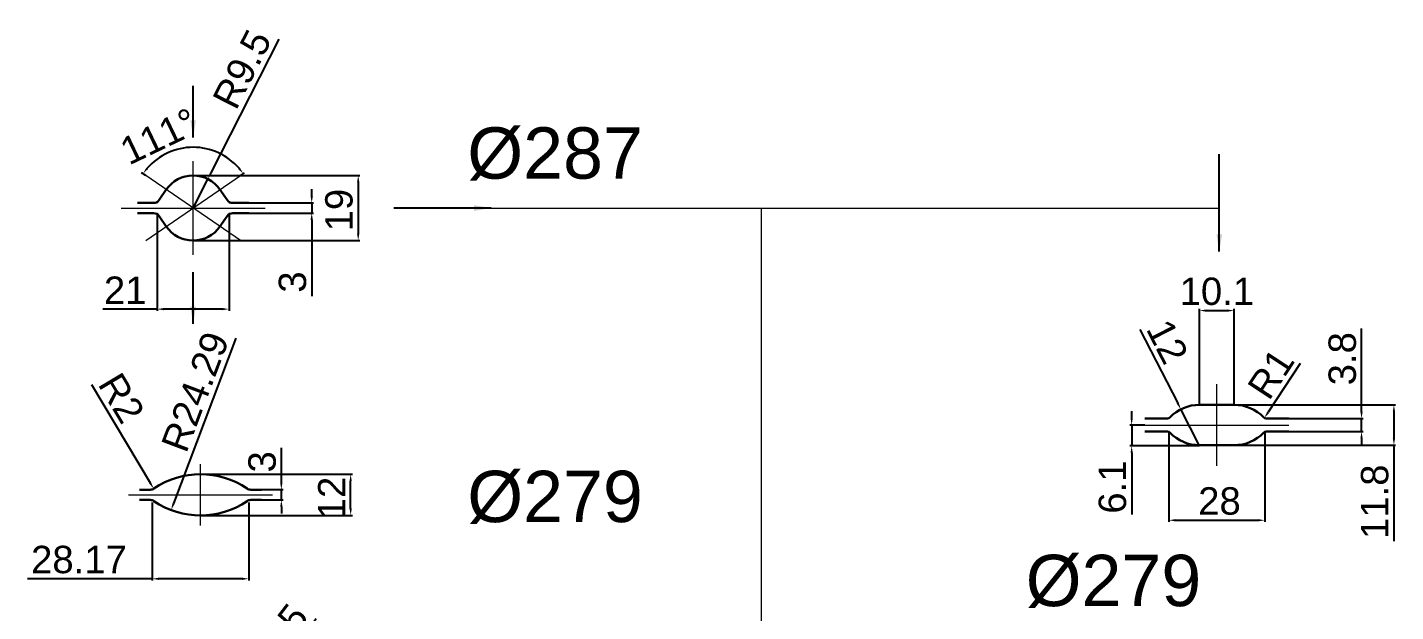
# Model space of a CAD drawing. Header units: millimetres. Extents: x 1526 to 31626, y -4643 to 9189.
# Drawn here: x 29552 to 30351, y 1424 to 1765 of the extents above; entities that cross this region are included whole.
import ezdxf

# ---------------------------------------------------------------- set-up
doc = ezdxf.new("R2010")
doc.units = ezdxf.units.MM
for name, color, linetype, lineweight in [('图层1', 7, 'Continuous', 30), ('图层2', 1, 'Continuous', 13), ('图层4', 250, 'Continuous', 13)]:
    doc.layers.add(name, color=color, linetype=linetype, lineweight=lineweight)
doc.styles.get("Standard").update_dxf_attribs({"font": 'arial.ttf'})
doc.dimstyles.new('ISO-25', dxfattribs={"dimtxt": 2.5, "dimasz": 2.5, "dimexe": 1.25, "dimexo": 0.625, "dimtad": 1, "dimtxsty": 'Standard', "dimcen": 2.5, "dimadec": 0, "dimazin": 0, "dimtfac": 1, "dimtmove": 0, "dimatfit": 3, "dimfxl": 1, "dimarcsym": 0})
doc.dimstyles.new('ISO-25$0', dxfattribs={"dimscale": 2, "dimtxt": 4, "dimasz": 3, "dimexe": 0.5, "dimexo": 0, "dimgap": 1, "dimtad": 1, "dimtxsty": 'Standard', "dimcen": 3, "dimclrd": 150, "dimclre": 150, "dimadec": 0, "dimazin": 0, "dimtfac": 1, "dimtmove": 0, "dimatfit": 3, "dimfxl": 1, "dimlwd": -1, "dimarcsym": 0})
doc.dimstyles.new('ISO-25$4', dxfattribs={"dimscale": 3, "dimtxt": 4, "dimasz": 1, "dimexe": 0, "dimexo": 1, "dimtad": 1, "dimtih": 1, "dimtoh": 1, "dimtxsty": 'Standard', "dimcen": 2, "dimclrd": 5, "dimclre": 5, "dimclrt": 3, "dimadec": 0, "dimazin": 0, "dimtfac": 1, "dimtmove": 0, "dimatfit": 3, "dimfxl": 1, "dimarcsym": 0})

# ---------------------------------------------------------------- blocks, each defined once
blk = doc.blocks.new('*D1137')
at = {"layer": 'Defpoints', "color": 0, "transparency": 16777216}
for p in [(29660.07, 1693.31), (29621.17, 1678.68), (29676.46, 1678.68), (29621.17, 1640.68), (29676.46, 1640.68)]:
    blk.add_point(p, dxfattribs=at)
at = {"layer": '图层4', "color": 0, "lineweight": -2, "transparency": 16777216}
for p, q in [((29621.17, 1678.68), (29618.76, 1680.33)), ((29676.46, 1678.68), (29678.87, 1680.33))]:
    blk.add_line(p, q, dxfattribs=at)
blk.add_arc((29648.82, 1659.68), 35.47, 40.9649, 139.0351, dxfattribs=at)
at = {"layer": '图层4', "color": 0, "transparency": 16777216}
for points in [[(29622.56, 1682.52), (29621.51, 1683.34), (29619.59, 1679.77)], [(29676.13, 1683.34), (29675.07, 1682.52), (29678.05, 1679.77)]]:
    blk.add_solid(points, dxfattribs=at)
at = {"layer": '图层4', "color": 0, "lineweight": 13, "transparency": 16777216, "insert": (29628.74, 1701.62), "char_height": 16, "attachment_point": 5, "rotation": 25.57402}
blk.add_mtext('111%%D', dxfattribs=at)
blk = doc.blocks.new('*D1138')
at = {"layer": 'Defpoints', "color": 0, "transparency": 16777216}
for p in [(29657.42, 1676.62), (29648.82, 1659.68)]:
    blk.add_point(p, dxfattribs=at)
at = {"layer": '图层4', "color": 0, "lineweight": -2, "transparency": 16777216}
for p, q in [((29698.85, 1758.26), (29659.23, 1680.19)), ((29648.82, 1659.68), (29657.42, 1676.62))]:
    blk.add_line(p, q, dxfattribs=at)
at = {"layer": '图层4', "color": 0, "transparency": 16777216}
blk.add_solid([(29658.63, 1680.49), (29659.82, 1679.89), (29657.42, 1676.62)], dxfattribs=at)
at = {"layer": '图层4', "color": 0, "lineweight": 13, "transparency": 16777216, "insert": (29677.45, 1740.77), "char_height": 16, "attachment_point": 5, "rotation": 63.09118}
blk.add_mtext('R9.5', dxfattribs=at)
blk = doc.blocks.new('*D1139')
at = {"layer": 'Defpoints', "color": 0, "transparency": 16777216}
for p in [(29627.82, 1656.68), (29669.82, 1656.68), (29669.82, 1600.62)]:
    blk.add_point(p, dxfattribs=at)
at = {"layer": '图层4', "color": 0, "lineweight": -2, "transparency": 16777216}
for p, q in [((29627.82, 1656.68), (29627.82, 1599.62)), ((29669.82, 1656.68), (29669.82, 1599.62)), ((29627.82, 1600.62), (29596.1, 1600.62)), ((29665.82, 1600.62), (29631.82, 1600.62))]:
    blk.add_line(p, q, dxfattribs=at)
at = {"layer": '图层4', "color": 0, "transparency": 16777216}
for points in [[(29631.82, 1601.29), (29631.82, 1599.96), (29627.82, 1600.62)], [(29665.82, 1601.29), (29665.82, 1599.96), (29669.82, 1600.62)]]:
    blk.add_solid(points, dxfattribs=at)
at = {"layer": '图层4', "color": 0, "lineweight": 13, "transparency": 16777216, "insert": (29609.15, 1611.66), "char_height": 16, "attachment_point": 5}
blk.add_mtext('21', dxfattribs=at)
blk = doc.blocks.new('*D1140')
at = {"layer": 'Defpoints', "color": 0, "transparency": 16777216}
for p in [(29681.37, 1662.68), (29718.07, 1662.68), (29681.37, 1656.68)]:
    blk.add_point(p, dxfattribs=at)
at = {"layer": '图层4', "color": 0, "lineweight": -2, "transparency": 16777216}
for p, q in [((29718.07, 1666.68), (29718.07, 1670.68)), ((29681.37, 1662.68), (29719.07, 1662.68)), ((29718.07, 1662.68), (29718.07, 1656.68)), ((29681.37, 1656.68), (29719.07, 1656.68)), ((29718.07, 1652.68), (29718.07, 1608.2))]:
    blk.add_line(p, q, dxfattribs=at)
at = {"layer": '图层4', "color": 0, "transparency": 16777216}
for points in [[(29717.4, 1666.68), (29718.74, 1666.68), (29718.07, 1662.68)], [(29717.4, 1652.68), (29718.74, 1652.68), (29718.07, 1656.68)]]:
    blk.add_solid(points, dxfattribs=at)
at = {"layer": '图层4', "color": 0, "lineweight": 13, "transparency": 16777216, "insert": (29706.9, 1616.44), "char_height": 16, "attachment_point": 5, "rotation": 90}
blk.add_mtext('3', dxfattribs=at)
blk = doc.blocks.new('*D1141')
at = {"layer": 'Defpoints', "color": 0, "transparency": 16777216}
for p in [(29648.82, 1678.68), (29648.82, 1640.68), (29745.21, 1640.68)]:
    blk.add_point(p, dxfattribs=at)
at = {"layer": '图层4', "color": 0, "lineweight": -2, "transparency": 16777216}
for p, q in [((29648.82, 1678.68), (29746.21, 1678.68)), ((29745.21, 1674.68), (29745.21, 1644.68)), ((29648.82, 1640.68), (29746.21, 1640.68))]:
    blk.add_line(p, q, dxfattribs=at)
at = {"layer": '图层4', "color": 0, "transparency": 16777216}
for points in [[(29744.54, 1674.68), (29745.87, 1674.68), (29745.21, 1678.68)], [(29744.54, 1644.68), (29745.87, 1644.68), (29745.21, 1640.68)]]:
    blk.add_solid(points, dxfattribs=at)
at = {"layer": '图层4', "color": 0, "lineweight": 13, "transparency": 16777216, "insert": (29734.04, 1658.46), "char_height": 16, "attachment_point": 5, "rotation": 90}
blk.add_mtext('19', dxfattribs=at)
blk = doc.blocks.new('*D1142')
at = {"layer": 'Defpoints', "color": 0, "transparency": 16777216}
for p in [(29623.7, 1499.16), (29625.75, 1495.72)]:
    blk.add_point(p, dxfattribs=at)
at = {"layer": '图层4', "color": 0, "lineweight": -2, "transparency": 16777216}
blk.add_line((29589.42, 1556.61), (29623.7, 1499.16), dxfattribs=at)
at = {"layer": '图层4', "color": 0, "transparency": 16777216}
blk.add_solid([(29624.27, 1499.5), (29623.12, 1498.81), (29625.75, 1495.72)], dxfattribs=at)
at = {"layer": '图层4', "color": 0, "lineweight": 13, "transparency": 16777216, "insert": (29607, 1548.68), "char_height": 16, "attachment_point": 5, "rotation": 300.81884}
blk.add_mtext('R2', dxfattribs=at)
blk = doc.blocks.new('*D1143')
at = {"layer": 'Defpoints', "color": 0, "transparency": 16777216}
for p in [(29653.12, 1528.74), (29635.97, 1483.28)]:
    blk.add_point(p, dxfattribs=at)
at = {"layer": '图层4', "color": 0, "lineweight": -2, "transparency": 16777216}
blk.add_line((29673.82, 1583.64), (29637.39, 1487.02), dxfattribs=at)
at = {"layer": '图层4', "color": 0, "transparency": 16777216}
blk.add_solid([(29636.76, 1487.26), (29638.01, 1486.79), (29635.97, 1483.28)], dxfattribs=at)
at = {"layer": '图层4', "color": 0, "lineweight": 13, "transparency": 16777216, "insert": (29650.08, 1552.34), "char_height": 16, "attachment_point": 5, "rotation": 69.34019}
blk.add_mtext('R24.29', dxfattribs=at)
blk = doc.blocks.new('*D1054')
at = {"layer": 'Defpoints', "color": 0, "transparency": 16777216}
for p in [(29688.83, 1495.16), (29700.33, 1495.16), (29688.83, 1489.16)]:
    blk.add_point(p, dxfattribs=at)
at = {"layer": '图层4', "color": 0, "lineweight": -2, "transparency": 16777216}
for p, q in [((29700.33, 1499.16), (29700.33, 1519.63)), ((29688.83, 1495.16), (29701.33, 1495.16)), ((29700.33, 1489.16), (29700.33, 1495.16)), ((29688.83, 1489.16), (29701.33, 1489.16)), ((29700.33, 1485.16), (29700.33, 1481.16))]:
    blk.add_line(p, q, dxfattribs=at)
at = {"layer": '图层4', "color": 0, "transparency": 16777216}
for points in [[(29699.66, 1499.16), (29701, 1499.16), (29700.33, 1495.16)], [(29699.66, 1485.16), (29701, 1485.16), (29700.33, 1489.16)]]:
    blk.add_solid(points, dxfattribs=at)
at = {"layer": '图层4', "color": 0, "lineweight": 13, "transparency": 16777216, "insert": (29689.16, 1511.39), "char_height": 16, "attachment_point": 5, "rotation": 90}
blk.add_mtext('3', dxfattribs=at)
blk = doc.blocks.new('*D1055')
at = {"layer": 'Defpoints', "color": 0, "transparency": 16777216}
for p in [(29653.12, 1504.16), (29740.8, 1504.16), (29653.12, 1480.16)]:
    blk.add_point(p, dxfattribs=at)
at = {"layer": '图层4', "color": 0, "lineweight": -2, "transparency": 16777216}
for p, q in [((29653.12, 1504.16), (29741.8, 1504.16)), ((29740.8, 1484.16), (29740.8, 1500.16)), ((29653.12, 1480.16), (29741.8, 1480.16))]:
    blk.add_line(p, q, dxfattribs=at)
at = {"layer": '图层4', "color": 0, "transparency": 16777216}
for points in [[(29740.14, 1500.16), (29741.47, 1500.16), (29740.8, 1504.16)], [(29740.14, 1484.16), (29741.47, 1484.16), (29740.8, 1480.16)]]:
    blk.add_solid(points, dxfattribs=at)
at = {"layer": '图层4', "color": 0, "lineweight": 13, "transparency": 16777216, "insert": (29729.77, 1490.3), "char_height": 16, "attachment_point": 5, "rotation": 90}
blk.add_mtext('12', dxfattribs=at)
blk = doc.blocks.new('*D1056')
at = {"layer": 'Defpoints', "color": 0, "transparency": 16777216}
for p in [(29624.95, 1487.66), (29681.29, 1487.66), (29681.29, 1443.08)]:
    blk.add_point(p, dxfattribs=at)
at = {"layer": '图层4', "color": 0, "lineweight": -2, "transparency": 16777216}
for p, q in [((29624.95, 1487.66), (29624.95, 1442.08)), ((29681.29, 1487.66), (29681.29, 1442.08)), ((29624.95, 1443.08), (29552.02, 1443.08)), ((29677.29, 1443.08), (29628.95, 1443.08))]:
    blk.add_line(p, q, dxfattribs=at)
at = {"layer": '图层4', "color": 0, "transparency": 16777216}
for points in [[(29628.95, 1443.75), (29628.95, 1442.41), (29624.95, 1443.08)], [(29677.29, 1443.75), (29677.29, 1442.41), (29681.29, 1443.08)]]:
    blk.add_solid(points, dxfattribs=at)
at = {"layer": '图层4', "color": 0, "lineweight": 13, "transparency": 16777216, "insert": (29582.15, 1454.25), "char_height": 16, "attachment_point": 5}
blk.add_mtext('28.17', dxfattribs=at)
blk = doc.blocks.new('*D1147')
at = {"layer": 'Defpoints', "color": 0, "transparency": 16777216}
for p in [(29662.29, 1344.04), (29653.12, 1332.17)]:
    blk.add_point(p, dxfattribs=at)
at = {"layer": '图层4', "color": 0, "lineweight": -2, "transparency": 16777216}
for p, q in [((29720.74, 1419.7), (29664.73, 1347.21)), ((29653.12, 1332.17), (29662.29, 1344.04))]:
    blk.add_line(p, q, dxfattribs=at)
at = {"layer": '图层4', "color": 0, "transparency": 16777216}
blk.add_solid([(29664.21, 1347.61), (29665.26, 1346.8), (29662.29, 1344.04)], dxfattribs=at)
at = {"layer": '图层4', "color": 0, "lineweight": 13, "transparency": 16777216, "insert": (29696.47, 1406.51), "char_height": 16, "attachment_point": 5, "rotation": 52.31154}
blk.add_mtext('R7.5', dxfattribs=at)
blk = doc.blocks.new('*D1162')
at = {"layer": 'Defpoints', "color": 0, "transparency": 16777216}
for p in [(30204.63, 1532.93), (30196.88, 1520.73), (30236.53, 1520.73)]:
    blk.add_point(p, dxfattribs=at)
at = {"layer": '图层4', "color": 0, "lineweight": -2, "transparency": 16777216}
for p, q in [((30196.88, 1536.93), (30196.88, 1540.93)), ((30204.63, 1532.93), (30195.88, 1532.93)), ((30196.88, 1532.93), (30196.88, 1520.73)), ((30236.53, 1520.73), (30195.88, 1520.73)), ((30196.88, 1516.73), (30196.88, 1480.6))]:
    blk.add_line(p, q, dxfattribs=at)
at = {"layer": '图层4', "color": 0, "transparency": 16777216}
for points in [[(30196.21, 1536.93), (30197.55, 1536.93), (30196.88, 1532.93)], [(30196.21, 1516.73), (30197.55, 1516.73), (30196.88, 1520.73)]]:
    blk.add_solid(points, dxfattribs=at)
at = {"layer": '图层4', "color": 0, "lineweight": 13, "transparency": 16777216, "insert": (30185.71, 1496.66), "char_height": 16, "attachment_point": 5, "rotation": 90}
blk.add_mtext('6.1', dxfattribs=at)
blk = doc.blocks.new('*D1163')
at = {"layer": 'Defpoints', "color": 0, "transparency": 16777216}
for p in [(30274.39, 1537.05), (30275.49, 1538.73)]:
    blk.add_point(p, dxfattribs=at)
at = {"layer": '图层4', "color": 0, "lineweight": -2, "transparency": 16777216}
blk.add_line((30295.28, 1568.82), (30276.59, 1540.4), dxfattribs=at)
at = {"layer": '图层4', "color": 0, "transparency": 16777216}
blk.add_solid([(30276.03, 1540.76), (30277.15, 1540.03), (30274.39, 1537.05)], dxfattribs=at)
at = {"layer": '图层4', "color": 0, "lineweight": 13, "transparency": 16777216, "insert": (30278.18, 1562.89), "char_height": 16, "attachment_point": 5, "rotation": 56.66991}
blk.add_mtext('R1', dxfattribs=at)
blk = doc.blocks.new('*D1164')
at = {"layer": 'Defpoints', "color": 0, "transparency": 16777216}
for p in [(30225.6, 1542.09), (30236.53, 1520.73)]:
    blk.add_point(p, dxfattribs=at)
at = {"layer": '图层4', "color": 0, "lineweight": -2, "transparency": 16777216}
for p, q in [((30201.72, 1588.75), (30223.78, 1545.65)), ((30236.53, 1520.73), (30225.6, 1542.09))]:
    blk.add_line(p, q, dxfattribs=at)
at = {"layer": '图层4', "color": 0, "transparency": 16777216}
blk.add_solid([(30224.37, 1545.96), (30223.18, 1545.35), (30225.6, 1542.09)], dxfattribs=at)
at = {"layer": '图层4', "color": 0, "lineweight": 13, "transparency": 16777216, "insert": (30217.75, 1581.65), "char_height": 16, "attachment_point": 5, "rotation": 297.09613}
blk.add_mtext('12', dxfattribs=at)
blk = doc.blocks.new('*D1165')
at = {"layer": 'Defpoints', "color": 0, "transparency": 16777216}
for p in [(30288.63, 1536.73), (30331.12, 1536.73), (30288.63, 1529.13)]:
    blk.add_point(p, dxfattribs=at)
at = {"layer": '图层4', "color": 0, "lineweight": -2, "transparency": 16777216}
for p, q in [((30331.12, 1540.73), (30331.12, 1589.22)), ((30288.63, 1536.73), (30332.12, 1536.73)), ((30331.12, 1529.13), (30331.12, 1536.73)), ((30288.63, 1529.13), (30332.12, 1529.13)), ((30331.12, 1525.13), (30331.12, 1521.13))]:
    blk.add_line(p, q, dxfattribs=at)
at = {"layer": '图层4', "color": 0, "transparency": 16777216}
for points in [[(30330.45, 1540.73), (30331.78, 1540.73), (30331.12, 1536.73)], [(30330.45, 1525.13), (30331.78, 1525.13), (30331.12, 1529.13)]]:
    blk.add_solid(points, dxfattribs=at)
at = {"layer": '图层4', "color": 0, "lineweight": 13, "transparency": 16777216, "insert": (30319.94, 1571.64), "char_height": 16, "attachment_point": 5, "rotation": 90}
blk.add_mtext('3.8', dxfattribs=at)
blk = doc.blocks.new('*D1166')
at = {"layer": 'Defpoints', "color": 0, "transparency": 16777216}
for p in [(30256.73, 1544.73), (30256.73, 1521.13), (30350.02, 1521.13)]:
    blk.add_point(p, dxfattribs=at)
at = {"layer": '图层4', "color": 0, "lineweight": -2, "transparency": 16777216}
for p, q in [((30256.73, 1544.73), (30351.02, 1544.73)), ((30350.02, 1540.73), (30350.02, 1525.13)), ((30256.73, 1521.13), (30351.02, 1521.13)), ((30350.02, 1521.13), (30350.02, 1465.07))]:
    blk.add_line(p, q, dxfattribs=at)
at = {"layer": '图层4', "color": 0, "transparency": 16777216}
for points in [[(30349.36, 1540.73), (30350.69, 1540.73), (30350.02, 1544.73)], [(30349.36, 1525.13), (30350.69, 1525.13), (30350.02, 1521.13)]]:
    blk.add_solid(points, dxfattribs=at)
at = {"layer": '图层4', "color": 0, "lineweight": 13, "transparency": 16777216, "insert": (30338.85, 1488.11), "char_height": 16, "attachment_point": 5, "rotation": 90}
blk.add_mtext('11.8', dxfattribs=at)
blk = doc.blocks.new('*D1167')
at = {"layer": 'Defpoints', "color": 0, "transparency": 16777216}
for p in [(30256.73, 1599.76), (30236.53, 1544.73), (30256.73, 1544.73)]:
    blk.add_point(p, dxfattribs=at)
at = {"layer": '图层4', "color": 0, "lineweight": -2, "transparency": 16777216}
for p, q in [((30236.53, 1544.73), (30236.53, 1600.76)), ((30240.53, 1599.76), (30252.73, 1599.76)), ((30256.73, 1544.73), (30256.73, 1600.76))]:
    blk.add_line(p, q, dxfattribs=at)
at = {"layer": '图层4', "color": 0, "transparency": 16777216}
for points in [[(30240.53, 1600.43), (30240.53, 1599.1), (30236.53, 1599.76)], [(30252.73, 1600.43), (30252.73, 1599.1), (30256.73, 1599.76)]]:
    blk.add_solid(points, dxfattribs=at)
at = {"layer": '图层4', "color": 0, "lineweight": 13, "transparency": 16777216, "insert": (30246.63, 1610.93), "char_height": 16, "attachment_point": 5}
blk.add_mtext('10.1', dxfattribs=at)
blk = doc.blocks.new('*D1058')
at = {"layer": 'Defpoints', "color": 0, "transparency": 16777216}
for p in [(30218.63, 1529.13), (30274.63, 1529.13), (30274.63, 1477.3)]:
    blk.add_point(p, dxfattribs=at)
at = {"layer": '图层4', "color": 0, "lineweight": -2, "transparency": 16777216}
for p, q in [((30218.63, 1529.13), (30218.63, 1476.3)), ((30274.63, 1529.13), (30274.63, 1476.3)), ((30222.63, 1477.3), (30270.63, 1477.3))]:
    blk.add_line(p, q, dxfattribs=at)
at = {"layer": '图层4', "color": 0, "transparency": 16777216}
for points in [[(30222.63, 1477.96), (30222.63, 1476.63), (30218.63, 1477.3)], [(30270.63, 1477.96), (30270.63, 1476.63), (30274.63, 1477.3)]]:
    blk.add_solid(points, dxfattribs=at)
at = {"layer": '图层4', "color": 0, "lineweight": 13, "transparency": 16777216, "insert": (30248.16, 1488.47), "char_height": 16, "attachment_point": 5}
blk.add_mtext('28', dxfattribs=at)

msp = doc.modelspace()

# ---------------------------------------------------------------- linework, layer by layer
at = {"lineweight": 13}
for p, q in [((29822.91873, 1659.67716), (30248.02532, 1659.67716)), ((29980.66312, 1340.67411), (29980.66312, 1659.67716))]:
    msp.add_line(p, q, dxfattribs=at)
at = {"layer": '图层1', "color": 0, "lineweight": 13}
for p, q in [((29625.71463, 1662.67716), (29627.81754, 1662.67716)), ((29629.00972, 1664.40948), (29627.81754, 1662.67716)), ((29668.62536, 1664.40948), (29669.81754, 1662.67716)), ((29669.81754, 1662.67716), (29671.92045, 1662.67716)), ((29625.71463, 1656.67716), (29627.81754, 1656.67716)), ((29627.81754, 1656.67716), (29629.00972, 1654.94484)), ((29669.81754, 1656.67716), (29668.62536, 1654.94484)), ((29669.81754, 1656.67716), (29671.92045, 1656.67716))]:
    msp.add_line(p, q, dxfattribs=at)
at = {"layer": '图层2', "lineweight": 13, "ltscale": 3}
for p, q in [((29648.81754, 1632.30375), (29648.81754, 1687.05058)), ((29621.17237, 1640.67716), (29676.46271, 1678.67716)), ((29676.46271, 1640.67716), (29621.17237, 1678.67716)), ((29606.81754, 1659.67716), (29690.81754, 1659.67716)), ((30246.62994, 1509.1525), (30246.62994, 1556.69933)), ((30204.62994, 1532.92592), (30288.62994, 1532.92592)), ((29653.11698, 1474.2186), (29653.11698, 1510.09201)), ((29611.11698, 1492.1553), (29695.11698, 1492.1553))]:
    msp.add_line(p, q, dxfattribs=at)
at = {"layer": '图层2', "color": 0, "lineweight": 30}
for p, q in [((29633.15914, 1670.43888), (29629.00972, 1664.40948)), ((29664.47594, 1670.43888), (29668.62536, 1664.40948)), ((29616.26609, 1662.67716), (29625.71463, 1662.67716)), ((29671.92045, 1662.67716), (29681.369, 1662.67716)), ((29616.26609, 1656.67716), (29625.71463, 1656.67716)), ((29629.00972, 1654.94484), (29633.15914, 1648.91544)), ((29668.62536, 1654.94484), (29664.47594, 1648.91544)), ((29671.92045, 1656.67716), (29681.369, 1656.67716)), ((30236.52994, 1544.72592), (30256.72994, 1544.72592)), ((30204.62994, 1536.72592), (30217.76827, 1536.72592)), ((30275.4916, 1536.72592), (30288.62994, 1536.72592)), ((30204.62994, 1529.12592), (30217.76827, 1529.12592)), ((30275.4916, 1529.12592), (30288.62994, 1529.12592)), ((30236.52994, 1521.12592), (30256.72994, 1521.12592)), ((29617.40687, 1495.1553), (29623.69676, 1495.1553)), ((29682.53719, 1495.1553), (29688.82708, 1495.1553)), ((29617.40687, 1489.1553), (29623.69676, 1489.1553)), ((29682.53719, 1489.1553), (29688.82708, 1489.1553))]:
    msp.add_line(p, q, dxfattribs=at)
for centre, radius, start, end in [((29648.81754, 1659.67716), 19, 34.5, 145.5), ((29625.71463, 1666.67716), 4, 270, 325.46431282), ((29671.92045, 1666.67716), 4, 214.53568718, 270), ((29625.71463, 1652.67716), 4, 34.53568718, 90), ((29671.92045, 1652.67716), 4, 90, 145.46431282), ((29648.81754, 1659.67716), 19, 214.5, 325.5), ((30236.52994, 1520.72592), 24, 90, 136.18693854), ((30256.72994, 1520.72592), 24, 43.81306146, 90), ((30217.76827, 1538.72592), 2, 270, 316.18693854), ((30275.4916, 1538.72592), 2, 223.81306146, 270), ((30217.76827, 1527.12592), 2, 43.81306146, 90), ((30236.52994, 1545.12592), 24, 223.81306146, 270), ((30256.72994, 1545.12592), 24, 270, 316.18693854), ((30275.4916, 1527.12592), 2, 90, 136.18693854), ((29653.11698, 1455.56925), 48.58605, 55.98098531, 124.01901469), ((29623.69676, 1499.1553), 4, 270, 304.01901469), ((29682.53719, 1499.1553), 4, 235.98098531, 270), ((29623.69676, 1485.1553), 4, 55.98098531, 90), ((29653.11698, 1528.74135), 48.58605, 235.98098531, 304.01901469), ((29682.53719, 1485.1553), 4, 90, 124.01901469)]:
    msp.add_arc(centre, radius, start, end, dxfattribs=at)
at = {"layer": '图层4', "color": 5, "lineweight": 13}
for p, q in [((30217.76827, 1529.12592), (30218.62994, 1529.12592)), ((30218.62994, 1529.12592), (30219.21148, 1528.51053)), ((30274.62994, 1529.12592), (30274.04839, 1528.51053)), ((30275.4916, 1529.12592), (30274.62994, 1529.12592)), ((29623.69676, 1495.1553), (29624.94698, 1495.1553)), ((29624.94698, 1495.1553), (29625.93464, 1495.8399)), ((29680.29932, 1495.8399), (29681.28698, 1495.1553)), ((29681.28698, 1495.1553), (29682.53719, 1495.1553)), ((29623.69676, 1489.1553), (29624.94698, 1489.1553)), ((29624.94698, 1489.1553), (29625.93464, 1488.47071)), ((29681.28698, 1489.1553), (29680.29932, 1488.47071)), ((29681.28698, 1489.1553), (29682.53719, 1489.1553))]:
    msp.add_line(p, q, dxfattribs=at)

# ---------------------------------------------------------------- texts
at = {"color": 5, "lineweight": 13}
for s, p in [('%%C287', (29808.93354, 1676.81926)), ('%%C279', (29808.93354, 1476.1974)), ('%%C279', (30135.01679, 1427.11666))]:
    msp.add_text(s, height=30, dxfattribs=at).set_placement(p)

# ---------------------------------------------------------------- dimensions: what is measured, and where the dimension line sits
at = {"layer": '图层4', "color": 0, "lineweight": 13}
for center, mpoint, text, picture, middle in [((29648.81754, 1659.67716), (29657.41641, 1676.61999), 'R9.5', '*D1138', (29687.41048, 1735.71897)), ((30236.52994, 1520.72592), (30225.5983, 1542.09176), '12', '*D1164', (30207.9301, 1576.62419)), ((29653.11698, 1528.74135), (29635.97491, 1483.27979), 'R24.29', '*D1143', (29660.52876, 1548.39775)), ((30275.4916, 1538.72592), (30274.39267, 1537.05488), 'R1', '*D1163', (30287.3966, 1556.82882)), ((29623.69676, 1499.1553), (29625.74606, 1495.72014), 'R2', '*D1142', (29597.52326, 1543.02896)), ((29653.11698, 1332.17105), (29662.28749, 1344.04125), 'R7.5', '*D1147', (29705.28521, 1399.69697))]:
    dim = msp.add_radius_dim(center=center, mpoint=mpoint, text=text, dimstyle='ISO-25$4', override={"dimscale": 1, "dimtxt": 16, "dimasz": 4, "dimexe": 1, "dimexo": 0, "dimgap": 3, "dimtih": 0, "dimtoh": 0, "dimcen": 2.5, "dimclrd": 0, "dimclre": 0, "dimclrt": 0}, dxfattribs=at)
    dim.commit()
    dim.dimension.update_dxf_attribs({"geometry": picture, "text_midpoint": middle, "dimtype": 164})
dim = msp.add_angular_dim_2l(base=(29660.07208, 1693.31342), line1=((29621.17237, 1640.67716), (29676.46271, 1678.67716)), line2=((29676.46271, 1640.67716), (29621.17237, 1678.67716)), text='111%%D', dimstyle='ISO-25', override={"dimtxt": 16, "dimasz": 4, "dimexe": 1, "dimexo": 0, "dimgap": 3}, dxfattribs=at)
dim.commit()
dim.dimension.update_dxf_attribs({"geometry": '*D1137', "text_midpoint": (29633.50632, 1691.67136), "dimtype": 162})
for base, p1, p2, text, picture, middle in [((29745.20631, 1640.67716), (29648.81754, 1678.67716), (29648.81754, 1640.67716), '19', '*D1141', (29745.20631, 1658.46136)), ((29718.06982, 1662.67716), (29681.369, 1656.67716), (29681.369, 1662.67716), '3', '*D1140', (29718.06982, 1616.43956)), ((30331.11747, 1536.72592), (30288.62994, 1529.12592), (30288.62994, 1536.72592), '3.8', '*D1165', (30331.11747, 1571.63999)), ((30350.02327, 1521.12592), (30256.72994, 1544.72592), (30256.72994, 1521.12592), '11.8', '*D1166', (30350.02327, 1488.11041)), ((29740.80198, 1504.1553), (29653.11698, 1480.1553), (29653.11698, 1504.1553), '12', '*D1055', (29740.80198, 1490.30461))]:
    dim = msp.add_linear_dim(base=base, p1=p1, p2=p2, angle=90, text=text, dimstyle='ISO-25$0', override={"dimscale": 1, "dimtxt": 16, "dimasz": 4, "dimexe": 1, "dimgap": 3, "dimcen": 2.5, "dimclrd": 0, "dimclre": 0, "dimlwd": 65534}, dxfattribs=at)
    dim.commit()
    dim.dimension.update_dxf_attribs({"geometry": picture, "text_midpoint": middle, "dimtype": 160})
for base, p1, p2, text, picture, middle in [((29669.81754, 1600.62491), (29627.81754, 1656.67716), (29669.81754, 1656.67716), '21', '*D1139', (29609.15087, 1600.62491)), ((30256.72994, 1599.76168), (30236.52994, 1544.72592), (30256.72994, 1544.72592), '10.1', '*D1167', (30246.62994, 1599.76168)), ((30274.62994, 1477.29754), (30218.62994, 1529.12592), (30274.62994, 1529.12592), '28', '*D1058', (30248.15878, 1477.29754)), ((29681.28698, 1443.0795), (29624.94698, 1487.6553), (29681.28698, 1487.6553), '28.17', '*D1056', (29582.14945, 1443.0795))]:
    dim = msp.add_linear_dim(base=base, p1=p1, p2=p2, text=text, dimstyle='ISO-25$0', override={"dimscale": 1, "dimtxt": 16, "dimasz": 4, "dimexe": 1, "dimgap": 3, "dimcen": 2.5, "dimclrd": 0, "dimclre": 0, "dimlwd": 65534}, dxfattribs=at)
    dim.commit()
    dim.dimension.update_dxf_attribs({"geometry": picture, "text_midpoint": middle, "dimtype": 160})
for base, p1, p2, text, picture, middle in [((30196.88024, 1520.72592), (30204.62994, 1532.92592), (30236.52994, 1520.72592), '6.1', '*D1162', (30185.71107, 1496.6618)), ((29700.33006, 1495.1553), (29688.82708, 1489.1553), (29688.82708, 1495.1553), '3', '*D1054', (29689.15543, 1511.39405))]:
    dim = msp.add_linear_dim(base=base, p1=p1, p2=p2, angle=90, text=text, dimstyle='ISO-25$0', override={"dimscale": 1, "dimtxt": 16, "dimasz": 4, "dimexe": 1, "dimgap": 3, "dimcen": 2.5, "dimclrd": 0, "dimclre": 0, "dimlwd": 65534}, dxfattribs=at)
    dim.commit()
    dim.dimension.update_dxf_attribs({"geometry": picture, "text_midpoint": middle})

# ---------------------------------------------------------------- leaders
at = {"layer": '图层4', "color": 1, "lineweight": 13}
for points in [[(29648.81754, 1700.84641), (29648.81754, 1731.08862)], [(30248.02532, 1634.2681), (30248.02532, 1691.11604)], [(29822.91873, 1659.67716), (29766.07079, 1659.67716)], [(29648.81754, 1591.9948), (29648.81754, 1622.23701)]]:
    msp.add_leader(points, dimstyle='ISO-25', override={"dimtxt": 7, "dimasz": 10, "dimexe": 1, "dimexo": 0, "dimgap": 2.5}, dxfattribs=at)

doc.saveas('drawing.dxf')
